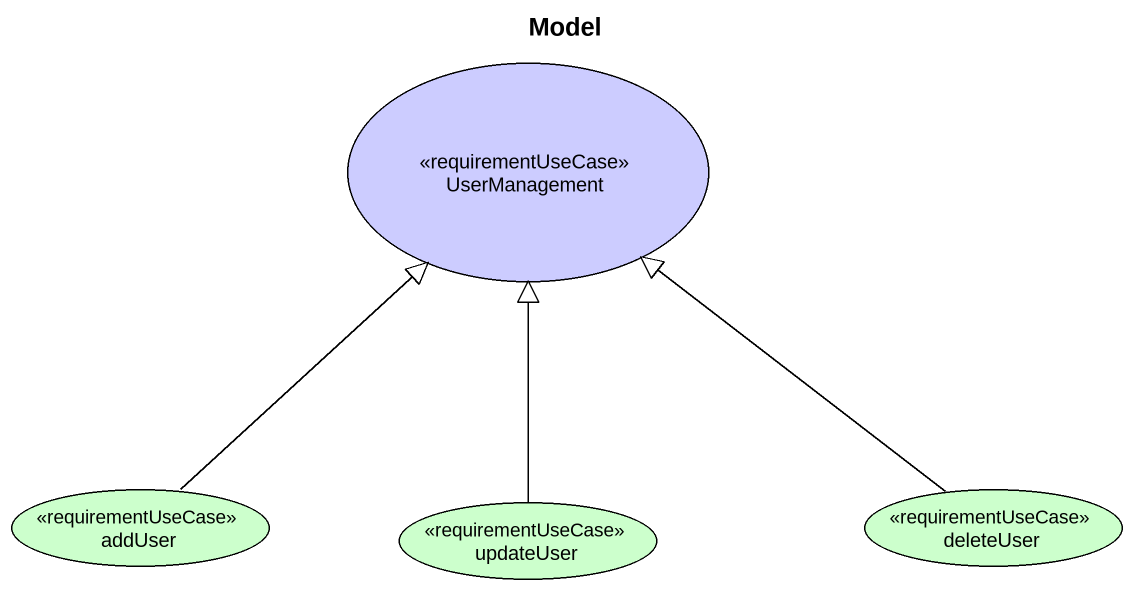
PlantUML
@startuml
title Model
usecase UserManagement <<requirementUseCase>> #CCCCFF
usecase addUser <<requirementUseCase>> #CCFFCC
usecase updateUser <<requirementUseCase>> #CCFFCC
usecase deleteUser <<requirementUseCase>> #CCFFCC
addUser -up-|> UserManagement
updateUser -up-|> UserManagement
deleteUser -up-|> UserManagement
@enduml
